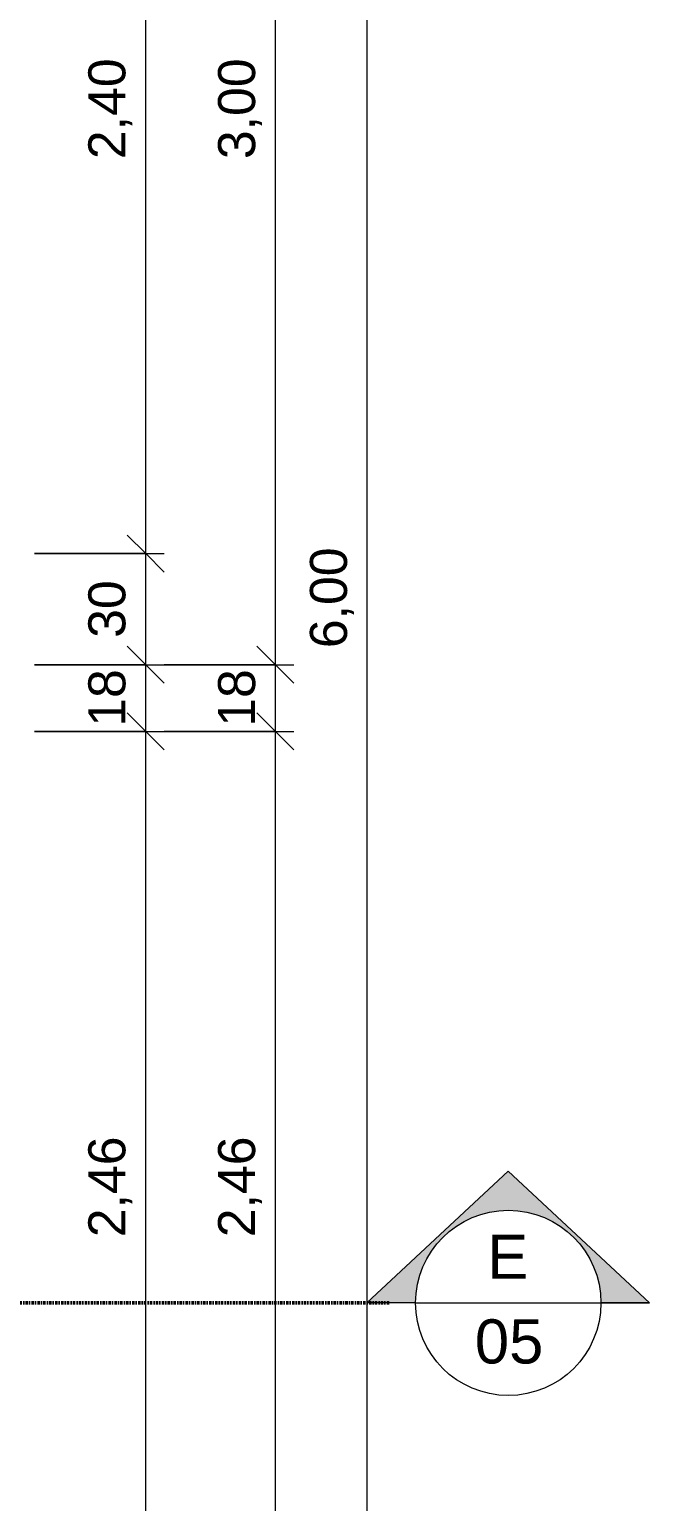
# Model space of a CAD drawing. Header units: millimetres. Extents: x -50912 to 58751, y -45352 to 5553.
# Drawn here: x -35581 to -33908, y -42508 to -38535 of the extents above; entities that cross this region are included whole.
import ezdxf

# ---------------------------------------------------------------- set-up
doc = ezdxf.new("R2010")
doc.units = ezdxf.units.MM
doc.linetypes.add('Dash dot', pattern=[15.875, 6.35, -4.7625, 0, -4.7625])
for name, color, linetype, lineweight in [('A-ANNO-DIMS', 211, 'Continuous', 9), ('A-ANNO-DIMS-50', 211, 'Continuous', 9), ('G-ANNO-SYMB', 111, 'Continuous', 9)]:
    doc.layers.add(name, color=color, linetype=linetype, lineweight=lineweight)
doc.styles.add('@Arial Unicode MS', font='ARIALUNI.TTF', dxfattribs={"height": 100})
doc.styles.add('Arial_4', font='arial.ttf', dxfattribs={"height": 119.0625})
doc.dimstyles.new('CRT_-__Metros_-_Linha_de_chamada_3_5_mm', dxfattribs={"dimscale": 304.8, "dimtxt": 100.584485, "dimasz": 0.328084, "dimexe": 0.164042, "dimexo": 0.0625, "dimgap": 0.082021, "dimtad": 1, "dimdec": 0, "dimlfac": 0.1, "dimdsep": 46, "dimtxsty": '@Arial Unicode MS', "dimblk1": 'OBLIQUE', "dimblk2": 'OBLIQUE', "dimsah": 1, "dimcen": 0.09, "dimdle": 0.164042, "dimazin": 0, "dimtfac": 1, "dimtdec": 4, "dimtix": 1, "dimtmove": 0, "dimatfit": 3, "dimfxl": 0.984252, "dimfxlon": 1, "dimtvp": 1, "dimtolj": 1, "dimtzin": 0, "dimarcsym": 2})
doc.dimstyles.new('CRT_-__Metros_-_Linha_de_chamada_3_5_mm_1', dxfattribs={"dimscale": 304.8, "dimtxt": 100.584485, "dimasz": 0.328084, "dimexe": 0.164042, "dimexo": 0.0625, "dimgap": 0.082021, "dimtad": 1, "dimlfac": 0.001, "dimrnd": 0.01, "dimzin": 0, "dimdsep": 46, "dimtxsty": '@Arial Unicode MS', "dimblk1": 'OBLIQUE', "dimblk2": 'OBLIQUE', "dimsah": 1, "dimcen": 0.09, "dimdle": 0.164042, "dimazin": 0, "dimtfac": 1, "dimtdec": 4, "dimtix": 1, "dimtmove": 0, "dimatfit": 3, "dimfxl": 0.984252, "dimfxlon": 1, "dimtvp": 1, "dimtolj": 1, "dimtzin": 0, "dimarcsym": 2})

# ---------------------------------------------------------------- blocks, each defined once
blk = doc.blocks.new('Corte - Extremidade superior do corte - Preenchido-799760-GARAGEM')
at = {"layer": 'G-ANNO-SYMB'}
h = blk.add_hatch(color=256, dxfattribs=at)
edge = h.paths.add_edge_path()
edge.add_line((-6.35, 7.108), (1.272, 0))
edge.add_line((1.272, 0), (-1.35, 0))
edge.add_arc((-6.35, 0), 5, 0, 180)
edge.add_line((-11.35, 0), (-13.972, 0))
edge.add_line((-13.972, 0), (-6.35, 7.108))
for p, q in [((-6.35, 7.108), (-13.972, 0)), ((-6.35, 7.108), (-13.972, 0)), ((-6.35, 7.108), (1.272, 0)), ((1.272, 0), (-6.35, 7.108)), ((-1.35, 0), (1.272, 0)), ((-11.35, 0), (-13.972, 0)), ((-13.972, 0), (-11.35, 0)), ((-1.35, 0), (1.272, 0))]:
    blk.add_line(p, q, dxfattribs=at)
for start, end in [(0, 180), (0, 180), (180, 360)]:
    blk.add_arc((-6.35, 0), 5, start, end, dxfattribs=at)
blk = doc.blocks.new('DIMBLOCK44-GARAGEM')
at = {"layer": 'A-ANNO-DIMS-50', "lineweight": 18}
for p, q in [((-35267.5, -40429.7), (-35317.5, -40379.7)), ((-35267.5, -40429.7), (-35217.5, -40479.7)), ((-35267.5, -42889.7), (-35317.5, -42839.7)), ((-35267.5, -42889.7), (-35217.5, -42939.7))]:
    blk.add_line(p, q, dxfattribs=at)
at = {"layer": 'A-ANNO-DIMS-50'}
for p, q in [((-35567.5, -40429.7), (-35217.5, -40429.7)), ((-35267.5, -40429.7), (-35567.5, -40429.7)), ((-35267.5, -42889.7), (-35267.5, -40429.7)), ((-35567.5, -42889.7), (-35217.5, -42889.7)), ((-35267.5, -42889.7), (-35567.5, -42889.7))]:
    blk.add_line(p, q, dxfattribs=at)
at = {"layer": 'A-ANNO-DIMS-50', "color": 0, "insert": (-35422.3, -41794.9), "char_height": 100, "width": 324.675, "attachment_point": 1, "rotation": 90, "line_spacing_factor": 1.117605, "style": '@Arial Unicode MS'}
blk.add_mtext('2,46', dxfattribs=at)
blk = doc.blocks.new('_Oblique')
at = {"color": 0, "linetype": 'ByBlock', "lineweight": -2}
blk.add_line((-0.5, -0.5), (0.5, 0.5), dxfattribs=at)
blk = doc.blocks.new('DIMBLOCK45-GARAGEM')
at = {"layer": 'A-ANNO-DIMS-50', "lineweight": 18}
for p, q in [((-35267.5, -40249.7), (-35317.5, -40199.7)), ((-35267.5, -40249.7), (-35217.5, -40299.7)), ((-35267.5, -40429.7), (-35317.5, -40379.7)), ((-35267.5, -40429.7), (-35217.5, -40479.7))]:
    blk.add_line(p, q, dxfattribs=at)
at = {"layer": 'A-ANNO-DIMS-50'}
for p, q in [((-35567.5, -40249.7), (-35217.5, -40249.7)), ((-35267.5, -40249.7), (-35567.5, -40249.7)), ((-35267.5, -40429.7), (-35267.5, -40249.7)), ((-35567.5, -40429.7), (-35217.5, -40429.7)), ((-35267.5, -40429.7), (-35567.5, -40429.7))]:
    blk.add_line(p, q, dxfattribs=at)
at = {"layer": 'A-ANNO-DIMS-50', "color": 0, "insert": (-35422.3, -40417.1), "char_height": 100, "width": 185.873, "attachment_point": 1, "rotation": 90, "line_spacing_factor": 1.117605, "style": '@Arial Unicode MS'}
blk.add_mtext('18', dxfattribs=at)
blk = doc.blocks.new('DIMBLOCK46-GARAGEM')
at = {"layer": 'A-ANNO-DIMS-50', "lineweight": 18}
for p, q in [((-35267.5, -39949.7), (-35317.5, -39899.7)), ((-35267.5, -39949.7), (-35217.5, -39999.7)), ((-35267.5, -40249.7), (-35317.5, -40199.7)), ((-35267.5, -40249.7), (-35217.5, -40299.7))]:
    blk.add_line(p, q, dxfattribs=at)
at = {"layer": 'A-ANNO-DIMS-50'}
for p, q in [((-35567.5, -39949.7), (-35217.5, -39949.7)), ((-35267.5, -39949.7), (-35567.5, -39949.7)), ((-35267.5, -40249.7), (-35267.5, -39949.7)), ((-35567.5, -40249.7), (-35217.5, -40249.7)), ((-35267.5, -40249.7), (-35567.5, -40249.7))]:
    blk.add_line(p, q, dxfattribs=at)
at = {"layer": 'A-ANNO-DIMS-50', "color": 0, "insert": (-35422.3, -40177.1), "char_height": 100, "width": 185.873, "attachment_point": 1, "rotation": 90, "line_spacing_factor": 1.117605, "style": '@Arial Unicode MS'}
blk.add_mtext('30', dxfattribs=at)
blk = doc.blocks.new('DIMBLOCK47-GARAGEM')
at = {"layer": 'A-ANNO-DIMS-50', "lineweight": 18}
for p, q in [((-35267.5, -37549.7), (-35317.5, -37499.7)), ((-35267.5, -37549.7), (-35217.5, -37599.7)), ((-35267.5, -39949.7), (-35317.5, -39899.7)), ((-35267.5, -39949.7), (-35217.5, -39999.7))]:
    blk.add_line(p, q, dxfattribs=at)
at = {"layer": 'A-ANNO-DIMS-50'}
for p, q in [((-35567.5, -37549.7), (-35217.5, -37549.7)), ((-35267.5, -37549.7), (-35567.5, -37549.7)), ((-35267.5, -39949.7), (-35267.5, -37549.7)), ((-35567.5, -39949.7), (-35217.5, -39949.7)), ((-35267.5, -39949.7), (-35567.5, -39949.7))]:
    blk.add_line(p, q, dxfattribs=at)
at = {"layer": 'A-ANNO-DIMS-50', "color": 0, "insert": (-35422.3, -38884.9), "char_height": 100, "width": 324.675, "attachment_point": 1, "rotation": 90, "line_spacing_factor": 1.117605, "style": '@Arial Unicode MS'}
blk.add_mtext('2,40', dxfattribs=at)
blk = doc.blocks.new('DIMBLOCK51-GARAGEM')
at = {"layer": 'A-ANNO-DIMS-50', "lineweight": 18}
for p, q in [((-34917.5, -40429.7), (-34967.5, -40379.7)), ((-34917.5, -40429.7), (-34867.5, -40479.7)), ((-34917.5, -42889.7), (-34967.5, -42839.7)), ((-34917.5, -42889.7), (-34867.5, -42939.7))]:
    blk.add_line(p, q, dxfattribs=at)
at = {"layer": 'A-ANNO-DIMS-50'}
for p, q in [((-35217.5, -40429.7), (-34867.5, -40429.7)), ((-34917.5, -40429.7), (-35217.5, -40429.7)), ((-34917.5, -42889.7), (-34917.5, -40429.7)), ((-35217.5, -42889.7), (-34867.5, -42889.7)), ((-34917.5, -42889.7), (-35217.5, -42889.7))]:
    blk.add_line(p, q, dxfattribs=at)
at = {"layer": 'A-ANNO-DIMS-50', "color": 0, "insert": (-35072.3, -41794.9), "char_height": 100, "width": 324.675, "attachment_point": 1, "rotation": 90, "line_spacing_factor": 1.117605, "style": '@Arial Unicode MS'}
blk.add_mtext('2,46', dxfattribs=at)
blk = doc.blocks.new('DIMBLOCK52-GARAGEM')
at = {"layer": 'A-ANNO-DIMS-50', "lineweight": 18}
for p, q in [((-34917.5, -40249.7), (-34967.5, -40199.7)), ((-34917.5, -40249.7), (-34867.5, -40299.7)), ((-34917.5, -40429.7), (-34967.5, -40379.7)), ((-34917.5, -40429.7), (-34867.5, -40479.7))]:
    blk.add_line(p, q, dxfattribs=at)
at = {"layer": 'A-ANNO-DIMS-50'}
for p, q in [((-35217.5, -40249.7), (-34867.5, -40249.7)), ((-34917.5, -40249.7), (-35217.5, -40249.7)), ((-34917.5, -40429.7), (-34917.5, -40249.7)), ((-35217.5, -40429.7), (-34867.5, -40429.7)), ((-34917.5, -40429.7), (-35217.5, -40429.7))]:
    blk.add_line(p, q, dxfattribs=at)
at = {"layer": 'A-ANNO-DIMS-50', "color": 0, "insert": (-35072.3, -40417.1), "char_height": 100, "width": 185.873, "attachment_point": 1, "rotation": 90, "line_spacing_factor": 1.117605, "style": '@Arial Unicode MS'}
blk.add_mtext('18', dxfattribs=at)
blk = doc.blocks.new('DIMBLOCK53-GARAGEM')
at = {"layer": 'A-ANNO-DIMS-50', "lineweight": 18}
for p, q in [((-34917.5, -37249.7), (-34967.5, -37199.7)), ((-34917.5, -37249.7), (-34867.5, -37299.7)), ((-34917.5, -40249.7), (-34967.5, -40199.7)), ((-34917.5, -40249.7), (-34867.5, -40299.7))]:
    blk.add_line(p, q, dxfattribs=at)
at = {"layer": 'A-ANNO-DIMS-50'}
for p, q in [((-35217.5, -37249.7), (-34867.5, -37249.7)), ((-34917.5, -37249.7), (-35217.5, -37249.7)), ((-34917.5, -40249.7), (-34917.5, -37249.7)), ((-35217.5, -40249.7), (-34867.5, -40249.7)), ((-34917.5, -40249.7), (-35217.5, -40249.7))]:
    blk.add_line(p, q, dxfattribs=at)
at = {"layer": 'A-ANNO-DIMS-50', "color": 0, "insert": (-35072.3, -38884.9), "char_height": 100, "width": 324.675, "attachment_point": 1, "rotation": 90, "line_spacing_factor": 1.117605, "style": '@Arial Unicode MS'}
blk.add_mtext('3,00', dxfattribs=at)
blk = doc.blocks.new('DIMBLOCK55-GARAGEM')
at = {"layer": 'A-ANNO-DIMS-50', "lineweight": 18}
for p, q in [((-34669.7, -37069.7), (-34719.7, -37019.7)), ((-34669.7, -37069.7), (-34619.7, -37119.7)), ((-34669.7, -43069.7), (-34719.7, -43019.7)), ((-34669.7, -43069.7), (-34619.7, -43119.7))]:
    blk.add_line(p, q, dxfattribs=at)
at = {"layer": 'A-ANNO-DIMS-50'}
for p, q in [((-34669.7, -43119.7), (-34669.7, -37019.7)), ((-34969.7, -37069.7), (-34619.7, -37069.7)), ((-34669.7, -37069.7), (-34969.7, -37069.7)), ((-34969.7, -43069.7), (-34619.7, -43069.7)), ((-34669.7, -43069.7), (-34969.7, -43069.7))]:
    blk.add_line(p, q, dxfattribs=at)
at = {"layer": 'A-ANNO-DIMS-50', "color": 0, "insert": (-34824.5, -40204.9), "char_height": 100, "width": 324.675, "attachment_point": 1, "rotation": 90, "line_spacing_factor": 1.117605, "style": '@Arial Unicode MS'}
blk.add_mtext('6,00', dxfattribs=at)

msp = doc.modelspace()

# ---------------------------------------------------------------- linework, layer by layer
at = {"layer": 'G-ANNO-SYMB', "linetype": 'Dash dot', "lineweight": 50}
msp.add_line((-39809.084, -41972.08), (-34607.02, -41972.08), dxfattribs=at)
at = {"layer": 'G-ANNO-SYMB'}
msp.add_line((-34539.52, -41972.08), (-34039.52, -41972.08), dxfattribs=at)

# ---------------------------------------------------------------- block references
at = {"layer": 'G-ANNO-SYMB', "extrusion": (0, 0, -1), "xscale": 49.99999999999998, "yscale": 49.99999999999998, "zscale": 49.99999999999998}
msp.add_blockref('Corte - Extremidade superior do corte - Preenchido-799760-GARAGEM', (34607.02, -41972.08), dxfattribs=at)

# ---------------------------------------------------------------- texts
at = {"layer": 'G-ANNO-SYMB', "attachment_point": 1, "style": 'Arial_4'}
for s, insert, char_height, width in [('E', (-34346.372, -41788.08), 119.062, 136.28687), ('05', (-34379.703, -42016.601), 119.0625, 224.4725)]:
    msp.add_mtext(s, dxfattribs=dict(at, insert=insert, char_height=char_height, width=width))

# ---------------------------------------------------------------- dimensions: what is measured, and where the dimension line sits
at = {"layer": 'A-ANNO-DIMS'}
for base, p1, p2, dimstyle, override, picture, middle in [((-34669.727, -37069.651), (-34969.727, -43069.651), (-34969.727, -37069.651), 'CRT_-__Metros_-_Linha_de_chamada_3_5_mm_1', {"dimpost": '<>', "dimfxl": 6000}, 'DIMBLOCK55-GARAGEM', (-34745.818, -40069.651)), ((-34917.499, -37249.651), (-35217.499, -40249.651), (-35217.499, -37249.651), 'CRT_-__Metros_-_Linha_de_chamada_3_5_mm_1', {"dimpost": '<>', "dimfxl": 3000}, 'DIMBLOCK53-GARAGEM', (-34993.591, -38749.651)), ((-35267.499, -37549.651), (-35567.499, -39949.651), (-35567.499, -37549.651), 'CRT_-__Metros_-_Linha_de_chamada_3_5_mm_1', {"dimpost": '<>', "dimfxl": 2400}, 'DIMBLOCK47-GARAGEM', (-35343.591, -38749.651)), ((-35267.499, -39949.651), (-35567.499, -40249.651), (-35567.499, -39949.651), 'CRT_-__Metros_-_Linha_de_chamada_3_5_mm', {"dimpost": '<>', "dimfxl": 300}, 'DIMBLOCK46-GARAGEM', (-35343.591, -40099.651)), ((-35267.499, -40249.651), (-35567.499, -40429.651), (-35567.499, -40249.651), 'CRT_-__Metros_-_Linha_de_chamada_3_5_mm', {"dimpost": '<>', "dimfxl": 180}, 'DIMBLOCK45-GARAGEM', (-35343.591, -40339.651)), ((-34917.499, -40249.651), (-35217.499, -40429.651), (-35217.499, -40249.651), 'CRT_-__Metros_-_Linha_de_chamada_3_5_mm', {"dimpost": '<>', "dimfxl": 180}, 'DIMBLOCK52-GARAGEM', (-34993.591, -40339.651)), ((-35267.499, -40429.651), (-35567.499, -42889.651), (-35567.499, -40429.651), 'CRT_-__Metros_-_Linha_de_chamada_3_5_mm_1', {"dimpost": '<>', "dimfxl": 2460}, 'DIMBLOCK44-GARAGEM', (-35343.591, -41659.651)), ((-34917.499, -40429.651), (-35217.499, -42889.651), (-35217.499, -40429.651), 'CRT_-__Metros_-_Linha_de_chamada_3_5_mm_1', {"dimpost": '<>', "dimfxl": 2460}, 'DIMBLOCK51-GARAGEM', (-34993.591, -41659.651))]:
    dim = msp.add_linear_dim(base=base, p1=p1, p2=p2, angle=90, dimstyle=dimstyle, override=override, dxfattribs=at)
    dim.commit()
    dim.dimension.update_dxf_attribs({"geometry": picture, "text_midpoint": middle})

doc.saveas('drawing.dxf')
